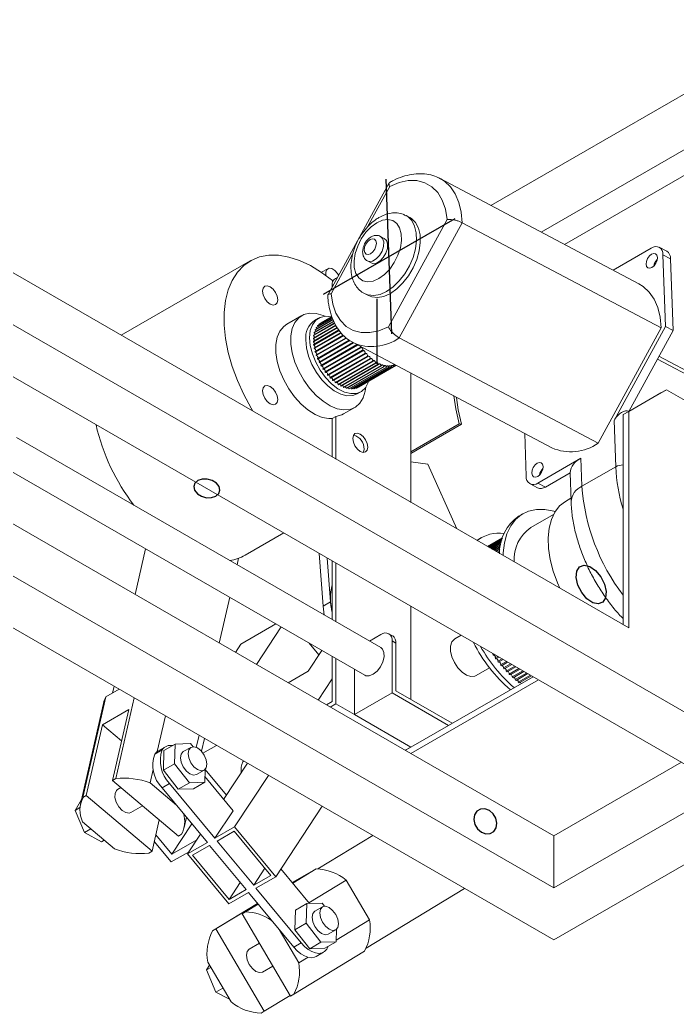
# Model space of a CAD drawing. Header units: millimetres. Extents: x 0 to 1189, y 0 to 841.
# Drawn here: x 292.12 to 316.87, y 121.8 to 159.24 of the extents above; entities that cross this region are included whole.
import ezdxf

# ---------------------------------------------------------------- set-up
doc = ezdxf.new("R2010")
doc.units = ezdxf.units.MM
doc.linetypes.add('CENTERX2', pattern=[20.32, 12.7, -2.54, 2.54, -2.54])

msp = doc.modelspace()

# ---------------------------------------------------------------- linework, layer by layer
at = {"color": 7, "linetype": 'Continuous', "lineweight": 15}
for p, q in [((321.981, 159.24), (309.861, 152.243)), ((276.045, 158.835), (315.051, 136.317)), ((274.348, 157.855), (322.122, 130.275)), ((272.651, 156.875), (318.728, 130.275)), ((321.469, 156.85), (311.754, 151.241)), ((321.214, 155.73), (312.632, 150.776)), ((267.843, 154.099), (306.848, 131.582)), ((315.432, 149.293), (307.943, 153.259)), ((307.943, 153.259), (307.97, 153.245)), ((266.145, 153.12), (312.222, 126.52)), ((306.028, 153.093), (303.72, 148.868)), ((305.998, 147.672), (308.207, 151.714)), ((306.802, 151.788), (306.661, 151.863)), ((265.863, 151.323), (312.222, 124.561)), ((308.78, 151.595), (306.407, 147.252)), ((308.78, 151.595), (316.269, 147.628)), ((305.844, 151.004), (305.703, 151.079)), ((314.459, 149.808), (315.898, 150.639)), ((316.479, 150.52), (316.196, 150.67)), ((300.793, 150.153), (295.938, 147.351)), ((305.212, 150.152), (305.353, 150.077)), ((316.339, 150.384), (316.434, 147.68)), ((316.622, 150.235), (316.339, 150.384)), ((316.622, 150.235), (316.717, 147.531)), ((303.716, 149.86), (303.48, 149.724)), ((304.088, 149.543), (304.003, 149.494)), ((303.878, 149.219), (303.878, 149.159)), ((305.101, 148.919), (305.243, 148.844)), ((302.737, 148.093), (302.171, 147.767)), ((303.361, 147.992), (303.22, 147.91)), ((303.234, 147.541), (303.912, 147.933)), ((303.907, 147.942), (303.24, 147.557)), ((303.275, 147.627), (303.892, 147.983)), ((303.889, 147.991), (303.283, 147.641)), ((303.326, 147.702), (303.88, 148.021)), ((303.878, 148.027), (303.336, 147.714)), ((303.386, 147.764), (303.872, 148.045)), ((303.871, 148.048), (303.398, 147.774)), ((303.455, 147.814), (303.869, 148.054)), ((303.172, 147.226), (304.023, 147.717)), ((304.063, 147.642), (303.172, 147.128)), ((304.015, 147.733), (303.173, 147.247)), ((303.173, 147.106), (304.074, 147.626)), ((303.182, 147.339), (303.981, 147.8)), ((304.132, 147.552), (303.182, 147.003)), ((303.973, 147.814), (303.185, 147.359)), ((303.185, 146.98), (304.145, 147.534)), ((303.203, 147.445), (303.943, 147.872)), ((303.937, 147.884), (303.207, 147.463)), ((303.395, 147.748), (303.386, 147.764)), ((303.458, 147.809), (303.455, 147.814)), ((313.896, 143.285), (316.269, 147.628)), ((316.434, 147.68), (314.498, 144.136)), ((316.717, 147.531), (315.052, 144.483)), ((316.717, 147.531), (316.434, 147.68)), ((304.208, 147.454), (303.203, 146.874)), ((303.207, 146.85), (304.223, 147.436)), ((304.294, 147.354), (303.234, 146.742)), ((303.24, 146.718), (304.314, 147.337)), ((304.404, 147.26), (303.275, 146.608)), ((303.283, 146.584), (304.425, 147.243)), ((304.519, 147.163), (303.326, 146.475)), ((303.336, 146.451), (304.545, 147.148)), ((306.407, 147.252), (313.896, 143.285)), ((304.659, 147.077), (303.386, 146.343)), ((303.398, 146.319), (304.687, 147.063)), ((304.812, 146.997), (303.455, 146.213)), ((303.468, 146.19), (304.839, 146.982)), ((304.945, 146.905), (303.531, 146.088)), ((303.546, 146.066), (304.96, 146.883)), ((305.028, 146.785), (303.614, 145.969)), ((304.667, 147.073), (304.64, 147.088)), ((304.667, 147.073), (312.156, 143.107)), ((303.63, 145.948), (305.044, 146.764)), ((305.118, 146.673), (303.703, 145.857)), ((303.72, 145.837), (305.134, 146.654)), ((305.212, 146.569), (303.798, 145.753)), ((303.815, 145.735), (305.229, 146.551)), ((305.31, 146.474), (303.896, 145.658)), ((303.914, 145.642), (305.328, 146.458)), ((318.812, 145.17), (316.187, 146.561)), ((305.411, 146.39), (303.997, 145.573)), ((304.016, 145.559), (305.43, 146.376)), ((305.514, 146.317), (304.1, 145.5)), ((304.119, 145.488), (305.533, 146.305)), ((305.618, 146.256), (304.204, 145.439)), ((304.222, 145.43), (305.637, 146.246)), ((305.721, 146.208), (304.307, 145.391)), ((304.325, 145.384), (305.74, 146.2)), ((305.823, 146.173), (304.408, 145.356)), ((304.427, 145.351), (305.841, 146.168)), ((305.921, 146.152), (304.507, 145.335)), ((304.525, 145.333), (305.939, 146.149)), ((306.016, 146.144), (304.602, 145.328)), ((304.619, 145.328), (306.033, 146.145)), ((306.107, 146.151), (304.692, 145.335)), ((304.708, 145.337), (306.122, 146.154)), ((306.191, 146.172), (304.777, 145.355)), ((304.791, 145.361), (306.206, 146.177)), ((306.269, 146.206), (304.855, 145.39)), ((304.868, 145.397), (306.282, 146.214)), ((306.279, 146.22), (306.282, 146.214)), ((306.279, 146.219), (306.279, 146.219)), ((306.848, 141.052), (306.848, 145.918)), ((304.777, 145.355), (304.767, 145.371)), ((304.855, 145.39), (304.851, 145.395)), ((316.465, 145.299), (315.051, 144.483)), ((316.253, 145.177), (316.465, 145.299)), ((316.465, 145.299), (318.565, 144.087)), ((304.82, 145.139), (304.961, 145.22)), ((315.052, 144.483), (316.253, 145.177)), ((304.313, 144.384), (304.737, 144.629)), ((304.02, 144.294), (303.878, 144.212)), ((303.878, 144.212), (303.878, 142.767)), ((304.02, 142.685), (304.02, 144.294)), ((315.051, 144.483), (314.839, 144.36)), ((314.839, 144.36), (315.051, 144.483)), ((314.839, 136.44), (314.839, 144.36)), ((315.051, 136.317), (315.051, 144.483)), ((306.848, 142.963), (308.661, 144.009)), ((306.848, 142.895), (308.754, 143.995)), ((308.754, 143.995), (308.661, 144.009)), ((314.559, 142.394), (314.498, 144.136)), ((305.713, 135.575), (291.995, 143.494)), ((311.188, 142.035), (311.131, 143.649)), ((313.249, 142.715), (311.629, 141.78)), ((313.249, 142.715), (313.286, 141.659)), ((291.395, 142.455), (305.113, 134.536)), ((306.848, 142.585), (307.477, 142.488)), ((307.477, 142.488), (308.57, 140.058)), ((314.559, 142.394), (313.286, 141.659)), ((312.839, 142.165), (311.912, 141.631)), ((312.838, 142.165), (312.876, 141.086)), ((311.331, 141.75), (311.614, 141.6)), ((311.912, 141.631), (311.629, 141.78)), ((312.872, 141.205), (312.673, 141.09)), ((311.059, 140.62), (310.917, 140.538)), ((312.216, 140.595), (311.359, 140.1)), ((300.599, 139.058), (302.057, 139.899)), ((309.503, 139.722), (309.362, 139.64)), ((310.293, 139.715), (309.728, 139.39)), ((309.729, 139.389), (310.292, 139.714)), ((310.291, 139.712), (309.731, 139.388)), ((309.738, 139.384), (310.288, 139.702)), ((310.286, 139.696), (309.742, 139.382)), ((309.755, 139.374), (310.28, 139.677)), ((310.278, 139.668), (309.762, 139.37)), ((296.85, 139.306), (296.458, 137.58)), ((309.329, 139.62), (309.362, 139.64)), ((309.782, 139.359), (310.269, 139.641)), ((310.266, 139.628), (309.791, 139.354)), ((309.816, 139.339), (310.256, 139.593)), ((310.252, 139.577), (309.828, 139.332)), ((309.86, 139.314), (310.242, 139.534)), ((310.237, 139.516), (309.874, 139.306)), ((309.911, 139.284), (310.227, 139.466)), ((310.222, 139.445), (309.928, 139.275)), ((309.971, 139.249), (310.212, 139.388)), ((310.208, 139.365), (309.99, 139.239)), ((310.04, 139.21), (310.199, 139.302)), ((300.301, 138.699), (300.357, 138.944)), ((303.537, 137.135), (303.389, 139.13)), ((303.82, 137.299), (303.698, 138.952)), ((310.195, 139.276), (310.06, 139.198)), ((310.116, 139.166), (310.187, 139.208)), ((310.185, 139.18), (310.139, 139.153)), ((303.878, 138.848), (303.878, 136.634)), ((304.02, 136.552), (304.02, 138.766)), ((299.63, 135.749), (300.023, 137.474)), ((303.537, 137.135), (303.82, 137.299)), ((303.584, 136.804), (303.537, 137.135)), ((306.848, 133.623), (306.848, 137.133)), ((301.765, 136.469), (300.44, 135.704)), ((301.964, 136.354), (301.033, 134.939)), ((314.838, 136.44), (314.839, 136.44)), ((305.717, 136.073), (305.284, 135.823)), ((306.158, 136.021), (306.017, 136.102)), ((308.734, 136.045), (308.499, 135.909)), ((300.44, 135.704), (300.238, 135.398)), ((303.378, 135.305), (303.012, 135.748)), ((306.141, 135.828), (306.141, 133.868)), ((306.283, 135.746), (306.141, 135.828)), ((306.283, 133.95), (306.283, 135.746)), ((303.489, 135.473), (302.972, 134.688)), ((303.878, 135.248), (303.878, 133.543)), ((304.02, 133.46), (304.02, 135.167)), ((309.925, 135.327), (309.951, 135.342)), ((309.998, 135.315), (309.952, 135.288)), ((310.021, 135.191), (310.116, 135.247)), ((310.163, 135.22), (310.049, 135.154)), ((309.299, 134.523), (309.806, 134.816)), ((310.12, 135.06), (310.28, 135.152)), ((310.326, 135.125), (310.149, 135.023)), ((310.223, 134.932), (310.442, 135.059)), ((310.488, 135.032), (310.252, 134.896)), ((310.328, 134.809), (310.601, 134.967)), ((310.646, 134.941), (310.359, 134.775)), ((310.436, 134.691), (310.758, 134.876)), ((310.802, 134.851), (310.467, 134.658)), ((302.22, 134.254), (302.972, 134.688)), ((304.727, 134.759), (304.727, 133.052)), ((308.262, 132.643), (311.444, 134.48)), ((310.547, 134.578), (310.911, 134.788)), ((310.954, 134.763), (310.579, 134.547)), ((310.66, 134.47), (311.06, 134.702)), ((311.102, 134.678), (310.692, 134.441)), ((310.774, 134.369), (311.205, 134.618)), ((311.246, 134.595), (310.807, 134.341)), ((310.89, 134.273), (311.346, 134.537)), ((311.385, 134.514), (310.923, 134.248)), ((295.669, 134.116), (295.613, 133.869)), ((303.878, 134.4), (303.352, 133.6)), ((306.848, 131.582), (311.656, 134.358)), ((295.361, 133.724), (294.497, 129.927)), ((295.361, 133.724), (295.855, 134.009)), ((296.422, 133.682), (295.73, 130.639)), ((306.141, 133.868), (304.727, 133.052)), ((306.141, 133.868), (308.262, 132.643)), ((308.404, 132.725), (306.283, 133.95)), ((295.267, 133.475), (294.403, 129.679)), ((303.878, 133.543), (303.663, 133.421)), ((303.806, 133.338), (304.02, 133.46)), ((304.02, 133.46), (304.727, 133.052)), ((296.217, 133.24), (295.227, 132.669)), ((295.609, 130.569), (296.217, 133.24)), ((297.6, 133.002), (297.296, 131.665)), ((304.727, 133.052), (306.848, 131.827)), ((295.227, 132.669), (294.619, 129.997)), ((295.227, 132.669), (295.948, 132.059)), ((306.848, 131.827), (308.262, 132.643)), ((298.866, 132.271), (298.762, 131.816)), ((297.601, 131.843), (297.318, 131.679)), ((297.547, 131.696), (297.971, 131.941)), ((297.971, 131.941), (297.949, 131.2)), ((298.548, 131.962), (297.971, 131.941)), ((298.558, 131.818), (298.275, 131.655)), ((298.641, 131.841), (298.548, 131.962)), ((298.958, 131.668), (299.069, 132.154)), ((299.013, 131.599), (299.521, 131.893)), ((306.634, 131.706), (306.848, 131.827)), ((306.636, 131.705), (306.848, 131.827)), ((297.199, 131.565), (297.482, 131.728)), ((297.547, 131.696), (297.525, 130.955)), ((306.848, 131.582), (312.222, 128.48)), ((297.525, 130.955), (297.949, 131.2)), ((297.949, 131.2), (298.503, 130.481)), ((300.688, 131.219), (299.792, 129.857)), ((300.519, 131.266), (300.546, 131.301)), ((312.222, 128.48), (317.03, 131.255)), ((297.139, 130.977), (297.026, 130.477)), ((297.525, 130.955), (298.079, 130.236)), ((298.775, 130.788), (299.058, 130.952)), ((299.079, 130.502), (299.094, 130.979)), ((300.146, 129.428), (299.086, 130.714)), ((299.895, 130.013), (299.096, 130.982)), ((301.483, 130.76), (300.206, 128.82)), ((295.609, 130.569), (295.73, 130.639)), ((295.609, 130.569), (298.088, 128.472)), ((295.928, 130.299), (295.801, 130.226)), ((297.026, 130.477), (298.019, 129.638)), ((297.76, 130.458), (297.477, 130.295)), ((299.463, 128.392), (297.76, 130.458)), ((298.079, 130.236), (298.503, 130.481)), ((298.503, 130.481), (299.079, 130.502)), ((298.655, 130.257), (299.079, 130.502)), ((294.497, 129.927), (294.619, 129.997)), ((294.619, 129.997), (297.098, 127.901)), ((299.18, 128.228), (297.477, 130.295)), ((298.079, 130.236), (298.655, 130.257)), ((318.728, 130.275), (312.222, 126.52)), ((322.122, 130.275), (312.222, 124.561)), ((294.196, 129.441), (294.442, 129.847)), ((294.196, 129.441), (294.383, 129.549)), ((296.3, 129.36), (296.739, 129.613)), ((303.501, 129.595), (301.754, 126.942)), ((294.548, 128.603), (294.196, 129.441)), ((298.304, 128.791), (298.393, 129.184)), ((299.463, 128.392), (300.146, 129.428)), ((294.48, 129.008), (295.681, 127.992)), ((297.098, 127.901), (297.367, 129.082)), ((298.6, 128.933), (297.845, 127.787)), ((299.463, 128.392), (300.206, 128.82)), ((300.206, 128.82), (301.754, 126.942)), ((294.548, 128.603), (294.793, 128.744)), ((295.2, 128.26), (294.548, 128.603)), ((297.24, 128.522), (297.845, 127.787)), ((298.088, 128.472), (298.21, 128.543)), ((298.924, 128.539), (298.438, 127.8)), ((299.55, 128.286), (300.193, 128.658)), ((300.193, 128.658), (301.568, 126.99)), ((305.408, 128.494), (303.338, 127.234)), ((312.222, 126.52), (312.222, 128.48)), ((295.2, 128.26), (295.298, 128.316)), ((297.183, 128.274), (297.823, 127.497)), ((297.845, 127.787), (298.788, 128.331)), ((298.438, 127.8), (299.18, 128.228)), ((298.624, 127.752), (299.267, 128.123)), ((300.642, 126.455), (299.267, 128.123)), ((300.925, 126.618), (299.55, 128.286)), ((296.977, 127.831), (297.098, 127.901)), ((297.823, 127.497), (298.493, 127.884)), ((299.986, 125.921), (298.438, 127.8)), ((299.999, 126.083), (298.624, 127.752)), ((301.347, 127.259), (300.925, 126.618)), ((301.568, 126.99), (300.925, 126.618)), ((301.754, 126.942), (301.012, 126.513)), ((303.027, 125.933), (301.95, 127.239)), ((302.38, 126.717), (303.277, 127.235)), ((303.277, 127.235), (302.395, 126.699)), ((300.42, 126.724), (299.999, 126.083)), ((304.403, 126.814), (303.003, 125.961)), ((304.403, 126.814), (305.287, 125.311)), ((300.729, 126.35), (299.986, 125.921)), ((300.642, 126.455), (299.999, 126.083)), ((302.432, 124.283), (300.729, 126.35)), ((302.715, 124.446), (301.012, 126.513)), ((305.157, 124.244), (308.863, 126.5)), ((301.073, 125.932), (299.38, 124.902)), ((301.075, 125.93), (299.502, 124.972)), ((300.492, 125.544), (301.092, 125.909)), ((301.094, 125.907), (300.613, 125.614)), ((302.502, 125.684), (302.926, 125.929)), ((302.926, 125.929), (302.904, 125.188)), ((303.503, 125.95), (302.926, 125.929)), ((303.513, 125.806), (303.23, 125.643)), ((303.596, 125.829), (303.503, 125.95)), ((300.492, 125.544), (300.613, 125.614)), ((300.492, 125.544), (302.315, 122.44)), ((302.502, 125.684), (302.48, 124.943)), ((302.48, 124.943), (302.904, 125.188)), ((302.904, 125.188), (303.458, 124.469)), ((305.287, 125.311), (304.036, 124.55)), ((299.38, 124.902), (299.502, 124.972)), ((299.502, 124.972), (301.325, 121.869)), ((301.882, 124.951), (302.623, 123.689)), ((302.48, 124.943), (303.034, 124.224)), ((303.73, 124.777), (304.013, 124.94)), ((304.034, 124.49), (304.049, 124.967)), ((301.142, 124.437), (300.756, 124.214)), ((302.432, 124.283), (302.715, 124.446)), ((303.034, 124.224), (303.458, 124.469)), ((303.458, 124.469), (304.034, 124.49)), ((303.61, 124.245), (304.034, 124.49)), ((303.675, 124.213), (303.724, 124.311)), ((305.101, 124.132), (302.437, 122.51)), ((303.034, 124.224), (303.61, 124.245)), ((303.273, 123.935), (303.556, 124.099)), ((299.151, 123.429), (299.26, 123.61)), ((299.194, 123.723), (300.077, 122.22)), ((301.255, 123.348), (301.649, 123.575)), ((302.973, 123.903), (302.623, 123.689)), ((299.151, 123.429), (299.312, 123.522)), ((299.503, 122.591), (299.151, 123.429)), ((299.503, 122.591), (299.769, 122.744)), ((300.019, 122.32), (299.503, 122.591)), ((301.325, 121.869), (302.302, 122.463)), ((302.315, 122.44), (302.437, 122.51)), ((301.204, 121.799), (301.325, 121.869))]:
    msp.add_line(p, q, dxfattribs=at)
at = {"color": 7, "linetype": 'CENTERX2'}
for p, q in [((306.124, 147.402), (305.92, 153.23)), ((308.497, 151.745), (303.547, 148.887)), ((305.575, 146.279), (305.575, 148.729))]:
    msp.add_line(p, q, dxfattribs=at)
at = {"color": 8, "linetype": 'Continuous', "lineweight": 15}
for p, q in [((306.046, 152.96), (305.212, 151.433)), ((304.649, 150.403), (303.838, 148.918)), ((303.926, 149.247), (303.878, 149.219)), ((318.784, 145.046), (316.128, 146.452))]:
    msp.add_line(p, q, dxfattribs=at)
at = {"color": 7, "linetype": 'Continuous', "lineweight": 15, "flags": 128}
for points in [[(308.207, 151.714), (308.145, 152.103), (308.026, 152.445), (307.855, 152.73), (307.635, 152.951), (307.372, 153.103), (307.074, 153.18), (306.747, 153.182), (306.402, 153.108), (306.046, 152.96)], [(305.562, 151.594), (305.348, 151.44), (305.15, 151.234), (304.977, 150.987), (304.841, 150.714), (304.749, 150.431), (304.706, 150.155), (304.714, 149.901), (304.775, 149.684), (304.883, 149.517), (305.033, 149.409), (305.215, 149.367), (305.42, 149.394), (305.635, 149.487), (305.848, 149.641), (306.047, 149.848), (306.219, 150.094), (306.356, 150.367), (306.448, 150.65), (306.491, 150.926), (306.482, 151.18), (306.422, 151.397), (306.314, 151.564), (306.164, 151.672), (305.982, 151.714), (305.777, 151.687), (305.562, 151.594)], [(305.243, 148.844), (305.369, 148.794), (305.588, 148.772), (305.825, 148.818), (306.071, 148.929), (306.315, 149.101), (306.546, 149.326), (306.754, 149.594), (306.93, 149.893), (307.067, 150.211), (307.157, 150.534), (307.199, 150.847), (307.189, 151.137), (307.127, 151.391), (307.018, 151.598), (306.865, 151.749), (306.802, 151.788)], [(305.306, 150.96), (305.219, 150.889), (305.147, 150.788), (305.1, 150.671), (305.086, 150.558), (305.107, 150.465), (305.16, 150.406), (305.237, 150.39), (305.325, 150.42), (305.412, 150.491), (305.485, 150.593), (305.531, 150.709), (305.545, 150.823), (305.524, 150.916), (305.471, 150.975), (305.395, 150.99), (305.306, 150.96)], [(305.353, 150.077), (305.416, 150.057), (305.545, 150.072), (305.682, 150.151), (305.807, 150.282), (305.904, 150.448), (305.959, 150.627), (305.966, 150.794), (305.924, 150.927), (305.844, 151.004)], [(303.913, 149.394), (303.891, 149.413), (303.482, 149.722), (303.068, 149.976), (302.655, 150.17), (302.251, 150.301), (301.86, 150.368), (301.49, 150.368), (301.145, 150.304), (300.83, 150.174), (300.551, 149.982), (300.312, 149.729), (300.116, 149.421), (299.967, 149.062), (299.866, 148.656), (299.815, 148.211), (299.815, 147.733), (299.866, 147.229), (299.967, 146.707), (300.116, 146.175), (300.312, 145.641), (300.551, 145.112), (300.83, 144.598), (300.896, 144.489)], [(315.923, 149.905), (316.004, 149.971), (316.071, 150.065), (316.114, 150.172), (316.127, 150.277), (316.107, 150.364), (316.058, 150.418), (315.988, 150.433), (315.906, 150.405), (315.825, 150.339), (315.758, 150.245), (315.715, 150.137), (315.703, 150.032), (315.722, 149.946), (315.771, 149.892), (315.842, 149.877), (315.923, 149.905)], [(304.125, 149.611), (304.08, 149.684), (303.98, 149.795), (303.869, 149.862), (303.766, 149.877), (303.686, 149.836), (303.64, 149.746), (303.637, 149.621), (303.638, 149.611)], [(301.828, 148.688), (301.806, 148.826), (301.745, 148.967), (301.653, 149.091), (301.545, 149.178), (301.437, 149.216), (301.345, 149.198), (301.284, 149.127), (301.262, 149.015), (301.284, 148.877), (301.345, 148.736), (301.437, 148.612), (301.545, 148.525), (301.653, 148.487), (301.745, 148.505), (301.806, 148.576), (301.828, 148.688)], [(316.269, 147.628), (316.229, 148.029), (316.14, 148.392), (316.003, 148.71), (315.821, 148.977), (315.597, 149.188), (315.432, 149.293)], [(303.838, 148.918), (303.9, 148.529), (304.018, 148.187), (304.19, 147.902), (304.41, 147.681), (304.672, 147.529), (304.971, 147.452), (305.297, 147.45), (305.643, 147.524), (305.998, 147.672)], [(303.602, 148.065), (303.536, 148.094), (303.274, 148.171), (303.03, 148.184), (302.811, 148.13), (302.625, 148.012), (302.48, 147.835), (302.38, 147.604), (302.329, 147.329), (302.329, 147.019), (302.38, 146.684), (302.48, 146.338), (302.625, 145.993), (302.811, 145.661), (303.03, 145.355), (303.274, 145.085), (303.536, 144.861), (303.804, 144.691), (304.07, 144.582), (304.324, 144.536), (304.557, 144.557), (304.76, 144.643), (304.927, 144.791), (305.05, 144.996), (305.126, 145.25), (305.145, 145.392)], [(303.03, 147.259), (303.056, 147.525), (303.134, 147.747), (303.261, 147.917), (303.429, 148.025), (303.631, 148.066), (303.857, 148.04)], [(302.171, 147.767), (302.06, 147.686), (301.914, 147.508), (301.814, 147.278), (301.763, 147.002), (301.763, 146.692), (301.814, 146.358), (301.914, 146.012), (302.06, 145.667), (302.245, 145.335), (302.464, 145.028), (302.709, 144.758), (302.97, 144.534), (303.239, 144.364), (303.505, 144.255), (303.759, 144.21), (303.878, 144.212)], [(303.296, 147.589), (303.288, 147.608), (303.275, 147.627)], [(303.341, 147.675), (303.338, 147.682), (303.326, 147.702)], [(304.82, 145.139), (304.655, 145.076), (304.439, 145.069), (304.203, 145.129), (303.959, 145.255), (303.717, 145.44), (303.49, 145.676), (303.287, 145.951), (303.119, 146.254), (302.993, 146.569), (302.915, 146.881), (302.888, 147.177)], [(305.251, 145.626), (305.233, 145.57), (305.131, 145.373), (304.983, 145.233), (304.796, 145.158), (304.58, 145.151), (304.344, 145.211), (304.1, 145.337), (303.859, 145.522), (303.631, 145.758), (303.429, 146.033), (303.261, 146.335), (303.134, 146.65), (303.056, 146.963), (303.03, 147.259)], [(304.945, 146.905), (304.953, 146.916), (304.955, 146.921)], [(305.028, 146.785), (305.035, 146.799), (305.035, 146.817), (305.03, 146.838), (305.018, 146.859), (305.004, 146.875), (304.987, 146.885), (304.972, 146.888), (304.96, 146.883)], [(305.118, 146.673), (305.123, 146.688), (305.121, 146.708), (305.114, 146.729), (305.102, 146.748), (305.086, 146.763), (305.07, 146.772), (305.055, 146.772), (305.044, 146.764)], [(303.34, 146.483), (303.345, 146.493), (303.346, 146.512), (303.341, 146.533), (303.33, 146.553), (303.315, 146.57), (303.299, 146.581), (303.283, 146.584)], [(303.394, 146.347), (303.397, 146.35), (303.402, 146.365), (303.402, 146.384), (303.395, 146.405), (303.383, 146.425), (303.367, 146.441), (303.351, 146.45), (303.336, 146.451)], [(305.212, 146.569), (305.215, 146.585), (305.212, 146.606), (305.203, 146.627), (305.19, 146.645), (305.174, 146.659), (305.158, 146.665), (305.144, 146.663), (305.134, 146.654)], [(305.31, 146.474), (305.312, 146.492), (305.307, 146.513), (305.297, 146.533), (305.283, 146.551), (305.266, 146.562), (305.251, 146.567), (305.238, 146.563), (305.229, 146.551)], [(305.411, 146.39), (305.411, 146.409), (305.405, 146.43), (305.393, 146.45), (305.378, 146.466), (305.362, 146.476), (305.347, 146.477), (305.335, 146.471), (305.328, 146.458)], [(305.514, 146.317), (305.512, 146.337), (305.505, 146.358), (305.492, 146.377), (305.476, 146.391), (305.46, 146.399), (305.446, 146.399), (305.435, 146.391), (305.43, 146.376)], [(303.456, 146.214), (303.464, 146.223), (303.468, 146.239), (303.465, 146.259), (303.457, 146.28), (303.444, 146.299), (303.428, 146.313), (303.412, 146.32), (303.398, 146.319)], [(303.531, 146.088), (303.539, 146.1), (303.541, 146.117), (303.537, 146.138), (303.527, 146.159), (303.513, 146.177), (303.497, 146.189), (303.481, 146.194), (303.47, 146.191)], [(303.614, 145.969), (303.621, 145.982), (303.621, 146.001), (303.615, 146.022), (303.604, 146.042), (303.589, 146.059), (303.573, 146.069), (303.558, 146.072), (303.554, 146.071)], [(305.618, 146.256), (305.614, 146.276), (305.605, 146.297), (305.591, 146.315), (305.575, 146.328), (305.559, 146.334), (305.546, 146.331), (305.537, 146.321), (305.533, 146.305)], [(305.721, 146.208), (305.716, 146.228), (305.705, 146.249), (305.691, 146.266), (305.674, 146.277), (305.659, 146.28), (305.646, 146.276), (305.638, 146.264), (305.637, 146.246)], [(305.823, 146.173), (305.816, 146.194), (305.804, 146.214), (305.789, 146.229), (305.772, 146.238), (305.757, 146.24), (305.746, 146.233), (305.74, 146.219), (305.74, 146.2)], [(305.921, 146.152), (305.913, 146.173), (305.9, 146.192), (305.884, 146.206), (305.868, 146.213), (305.854, 146.212), (305.844, 146.203), (305.839, 146.188), (305.841, 146.168)], [(306.016, 146.144), (306.007, 146.165), (305.993, 146.183), (305.977, 146.195), (305.961, 146.2), (305.947, 146.197), (305.939, 146.186), (305.936, 146.17), (305.939, 146.149)], [(306.107, 146.151), (306.096, 146.171), (306.081, 146.188), (306.065, 146.198), (306.049, 146.201), (306.037, 146.196), (306.03, 146.183), (306.028, 146.165), (306.033, 146.145)], [(306.191, 146.172), (306.179, 146.191), (306.163, 146.207), (306.147, 146.215), (306.132, 146.216), (306.121, 146.208), (306.115, 146.194), (306.116, 146.175), (306.122, 146.154)], [(306.269, 146.206), (306.255, 146.225), (306.24, 146.238), (306.223, 146.245), (306.209, 146.243), (306.2, 146.234), (306.195, 146.218), (306.198, 146.198), (306.206, 146.177)], [(303.703, 145.857), (303.708, 145.872), (303.707, 145.891), (303.7, 145.912), (303.687, 145.932), (303.672, 145.947), (303.656, 145.955), (303.644, 145.956)], [(303.798, 145.753), (303.801, 145.769), (303.798, 145.789), (303.789, 145.81), (303.776, 145.829), (303.76, 145.842), (303.744, 145.849), (303.74, 145.849)], [(301.828, 144.932), (301.806, 145.069), (301.745, 145.211), (301.653, 145.335), (301.545, 145.422), (301.437, 145.46), (301.345, 145.442), (301.284, 145.371), (301.262, 145.259), (301.284, 145.121), (301.345, 144.98), (301.437, 144.856), (301.545, 144.769), (301.653, 144.731), (301.745, 144.749), (301.806, 144.819), (301.828, 144.932)], [(304.602, 145.328), (304.593, 145.349), (304.58, 145.365)], [(304.692, 145.335), (304.681, 145.355), (304.677, 145.361)], [(308.661, 144.009), (308.534, 144.574), (308.465, 145.062)], [(308.754, 143.995), (308.63, 144.544), (308.564, 145.009)], [(304.02, 144.294), (304.239, 144.347), (304.313, 144.384)], [(305.222, 143.136), (305.2, 143.273), (305.139, 143.415), (305.047, 143.538), (304.939, 143.626), (304.831, 143.663), (304.739, 143.646), (304.678, 143.575), (304.656, 143.462), (304.678, 143.325), (304.739, 143.184), (304.831, 143.06), (304.939, 142.973), (305.047, 142.935), (305.139, 142.953), (305.2, 143.023), (305.222, 143.136)], [(305.055, 142.934), (305.059, 142.942), (305.08, 143.054)], [(305.055, 142.934), (305.059, 142.942), (305.08, 143.054)], [(311.603, 142.53), (311.523, 142.464), (311.456, 142.37), (311.413, 142.262), (311.4, 142.157), (311.419, 142.071), (311.468, 142.017), (311.539, 142.002), (311.621, 142.03), (311.701, 142.096), (311.768, 142.19), (311.811, 142.297), (311.824, 142.402), (311.805, 142.489), (311.756, 142.543), (311.685, 142.557), (311.603, 142.53)], [(310.314, 139.052), (310.318, 139.153), (310.365, 139.532), (310.46, 139.872), (310.603, 140.166), (310.789, 140.408), (311.015, 140.593), (311.277, 140.718), (311.57, 140.781), (311.888, 140.78), (312.225, 140.715), (312.276, 140.7)], [(312.453, 137.817), (312.362, 138.023), (312.202, 138.46), (312.089, 138.893), (312.025, 139.313), (312.011, 139.712), (312.048, 140.079), (312.134, 140.407), (312.268, 140.688), (312.447, 140.916), (312.667, 141.086), (312.673, 141.09)], [(303.878, 136.911), (303.873, 136.936), (303.82, 137.299)], [(305.113, 134.536), (305.15, 134.519), (305.28, 134.513), (305.426, 134.573), (305.57, 134.691), (305.695, 134.853), (305.787, 135.039), (305.833, 135.227), (305.829, 135.395), (305.774, 135.521), (305.713, 135.575)], [(308.499, 135.909), (308.484, 135.9), (308.389, 135.794), (308.339, 135.636), (308.339, 135.442), (308.389, 135.227), (308.484, 135.011), (308.616, 134.814), (308.773, 134.652), (308.941, 134.54), (309.105, 134.489), (309.252, 134.502), (309.299, 134.523)], [(309.934, 135.352), (309.932, 135.34), (309.925, 135.327)], [(309.961, 135.294), (309.964, 135.294), (309.979, 135.292), (309.996, 135.282), (310.011, 135.265), (310.022, 135.245), (310.028, 135.224), (310.027, 135.205), (310.021, 135.191)], [(310.061, 135.161), (310.075, 135.159), (310.092, 135.15), (310.107, 135.134), (310.119, 135.114), (310.125, 135.093), (310.126, 135.074), (310.12, 135.06)], [(310.164, 135.032), (310.174, 135.031), (310.191, 135.023), (310.206, 135.008), (310.219, 134.988), (310.226, 134.967), (310.228, 134.947), (310.223, 134.932)], [(299.162, 131.181), (299.135, 131.352), (299.058, 131.529), (298.944, 131.684), (298.808, 131.793), (298.673, 131.84), (298.558, 131.818), (298.482, 131.73), (298.455, 131.589), (298.482, 131.417), (298.558, 131.24), (298.673, 131.086), (298.808, 130.977), (298.944, 130.929), (299.058, 130.952), (299.135, 131.04), (299.162, 131.181)], [(297.199, 131.565), (297.277, 131.651), (297.318, 131.679)], [(298.275, 131.655), (298.275, 131.655), (298.199, 131.566), (298.172, 131.426)], [(298.172, 131.426), (298.199, 131.254), (298.275, 131.077), (298.39, 130.922), (298.525, 130.813), (298.661, 130.766), (298.775, 130.788)], [(296.3, 129.36), (296.237, 129.338), (296.108, 129.357), (295.971, 129.441), (295.845, 129.579), (295.75, 129.75), (295.702, 129.927), (295.706, 130.084), (295.763, 130.196), (295.801, 130.226)], [(304.117, 125.169), (304.09, 125.341), (304.013, 125.517), (303.899, 125.672), (303.763, 125.781), (303.628, 125.828), (303.513, 125.806), (303.437, 125.718), (303.41, 125.577), (303.437, 125.405), (303.513, 125.228), (303.628, 125.074), (303.763, 124.965), (303.899, 124.918), (304.013, 124.94), (304.09, 125.028), (304.117, 125.169)], [(303.23, 125.643), (303.23, 125.643), (303.154, 125.554), (303.127, 125.414)], [(303.127, 125.414), (303.154, 125.242), (303.23, 125.065), (303.345, 124.91), (303.48, 124.801), (303.616, 124.754), (303.73, 124.777)], [(302.715, 124.446), (302.842, 124.31), (302.978, 124.198), (303.117, 124.116), (303.253, 124.067), (303.382, 124.052), (303.498, 124.072), (303.597, 124.126), (303.675, 124.213)], [(301.255, 123.348), (301.145, 123.325), (301.01, 123.37), (300.875, 123.477), (300.759, 123.631), (300.681, 123.807), (300.652, 123.979), (300.677, 124.122), (300.752, 124.212), (300.756, 124.214)], [(303.273, 123.935), (303.215, 123.909), (303.099, 123.889), (302.97, 123.903), (302.834, 123.953), (302.695, 124.035), (302.56, 124.146), (302.432, 124.283)]]:
    msp.add_lwpolyline(points, dxfattribs=at)
at = {"color": 8, "linetype": 'Continuous', "lineweight": 15, "flags": 128}
for points in [[(307.97, 153.245), (308.109, 153.155), (308.332, 152.944), (308.514, 152.677), (308.651, 152.358), (308.74, 151.995), (308.78, 151.595)], [(306.662, 151.862), (306.724, 151.824), (306.877, 151.673), (306.986, 151.466), (307.047, 151.212), (307.057, 150.922), (307.016, 150.609), (306.925, 150.286), (306.789, 149.968), (306.613, 149.669), (306.404, 149.4), (306.173, 149.176), (305.93, 149.004), (305.684, 148.893), (305.446, 148.847), (305.228, 148.869), (305.097, 148.921)], [(305.701, 151.079), (305.782, 151.002), (305.825, 150.869), (305.818, 150.702), (305.762, 150.523), (305.665, 150.357), (305.54, 150.226), (305.404, 150.147), (305.275, 150.131), (305.213, 150.152)]]:
    msp.add_lwpolyline(points, dxfattribs=at)
at = {"color": 7, "linetype": 'Continuous', "flags": 128}
for points in [[(299.501, 141.284), (299.612, 141.383), (299.655, 141.511), (299.623, 141.65), (299.521, 141.778), (299.364, 141.875), (299.176, 141.928), (298.986, 141.927), (298.823, 141.873), (298.711, 141.774), (298.669, 141.645), (298.701, 141.507), (298.803, 141.379), (298.96, 141.281), (299.148, 141.229), (299.338, 141.23), (299.501, 141.284)], [(313.095, 138.454), (313.2, 138.619), (313.371, 138.681), (313.582, 138.633), (313.802, 138.48), (313.996, 138.247), (314.136, 137.969), (314.2, 137.689), (314.177, 137.448), (314.073, 137.284), (313.902, 137.221), (313.691, 137.27), (313.471, 137.422), (313.277, 137.655), (313.137, 137.933), (313.073, 138.214), (313.095, 138.454)], [(309.633, 129.5), (309.468, 129.489), (309.331, 129.408), (309.243, 129.269), (309.217, 129.093), (309.257, 128.907), (309.357, 128.74), (309.502, 128.616), (309.67, 128.555), (309.834, 128.566), (309.971, 128.648), (310.06, 128.787), (310.086, 128.963), (310.046, 129.148), (309.945, 129.316), (309.8, 129.439), (309.633, 129.5)]]:
    msp.add_lwpolyline(points, dxfattribs=at)
at = {"color": 7, "linetype": 'Continuous', "lineweight": 15}
for centre, radius, start, end in [((316.065, 150.419), 0.276, 352.7733, 127.2971), ((316.309, 150.256), 0.314, 356.1309, 57.2466), ((316.456, 149.868), 0.474, 135.1143, 169.0688), ((304.146, 149.263), 0.272, 121.9451, 189.3656), ((303.675, 147.263), 0.791, 125.1241, 186.1869), ((303.882, 147.284), 0.697, 156.8988, 158.3551), ((303.164, 147.47), 0.0993, 13.3596, 45.2175), ((303.803, 147.324), 0.609, 148.5817, 150.1592), ((303.723, 147.382), 0.51, 139.3175, 141.1161), ((303.707, 147.398), 0.487, 129.4154, 131.2401), ((303.692, 147.42), 0.461, 119.0498, 120.9609), ((304.49, 147.175), 1.319, 176.8671, 177.7852), ((303.124, 147.15), 0.0901, 1.1826, 57.3978), ((304.177, 147.201), 1.004, 170.9584, 172.0976), ((303.125, 147.264), 0.0944, 5.7112, 52.8671), ((304, 147.241), 0.823, 164.3622, 165.6724), ((303.138, 147.371), 0.0977, 9.7526, 48.8265), ((304.715, 147.185), 1.544, 182.1238, 182.9506), ((303.131, 147.029), 0.0877, 357.1754, 61.4041), ((304.773, 147.194), 1.602, 186.826, 187.6603), ((303.153, 146.904), 0.0822, 351.5636, 67.012), ((304.938, 147.216), 1.769, 191.1617, 191.9482), ((303.182, 146.775), 0.0799, 347.278, 71.303), ((306.938, 148.206), 2.38, 213.1557, 213.7937), ((306.836, 148.131), 2.253, 216.6576, 217.3242), ((305.144, 147.262), 1.98, 195.227, 195.9531), ((303.222, 146.643), 0.077, 342.6384, 75.9401), ((305.359, 147.328), 2.205, 199.0413, 199.7102), ((305.392, 147.337), 2.239, 202.6674, 203.3382), ((306.836, 148.13), 2.253, 220.2973, 220.952), ((306.597, 147.908), 1.927, 224.0375, 224.7837), ((306.502, 147.8), 1.782, 228.045, 228.8254), ((305.561, 147.414), 2.425, 206.2122, 206.8385), ((305.533, 147.398), 2.392, 209.6814, 210.3186), ((305.523, 147.39), 2.38, 213.1557, 213.7937), ((306.348, 147.603), 1.533, 232.3239, 233.1961), ((306.28, 147.497), 1.407, 237.0114, 237.9187), ((306.179, 147.319), 1.202, 242.1732, 243.1808), ((306.078, 147.087), 0.949, 247.8711, 249.0771), ((306.046, 146.97), 0.828, 254.3559, 255.6566), ((306.028, 146.88), 0.736, 261.6899, 263.0696), ((306.017, 146.842), 0.698, 269.9494, 271.326), ((306.027, 146.658), 0.513, 278.916, 280.7037), ((306.037, 146.625), 0.478, 288.7532, 290.6122), ((306.057, 146.587), 0.436, 298.9959, 301.0148), ((305.422, 147.314), 2.253, 216.6576, 217.3242), ((305.421, 147.313), 2.253, 220.2973, 220.952), ((305.183, 147.092), 1.927, 224.0375, 224.7837), ((303.818, 145.673), 0.0799, 348.6942, 72.7197), ((305.088, 146.983), 1.782, 228.045, 228.8254), ((303.915, 145.583), 0.0823, 353.0255, 68.3852), ((304.934, 146.787), 1.533, 232.3239, 233.1961), ((304.013, 145.503), 0.0873, 358.4143, 62.9974), ((304.866, 146.68), 1.407, 237.0114, 237.9187), ((304.115, 145.436), 0.0891, 2.2879, 59.1222), ((304.765, 146.502), 1.202, 242.1732, 243.1808), ((304.213, 145.38), 0.0943, 7.112, 54.3064), ((304.664, 146.27), 0.949, 247.8711, 249.0771), ((304.313, 145.337), 0.0977, 11.1697, 50.243), ((304.632, 146.154), 0.828, 254.3559, 255.6566), ((304.411, 145.31), 0.0992, 14.7678, 46.6503), ((304.614, 146.063), 0.736, 261.6899, 263.0696), ((304.603, 146.025), 0.698, 269.9494, 271.326), ((304.613, 145.841), 0.513, 278.916, 280.7037), ((304.623, 145.808), 0.478, 288.7532, 290.6122), ((302.655, 145.733), 7.866, 192.8721, 217.5303), ((304.564, 143.079), 0.517, 357.2855, 76.8821), ((312.867, 144.739), 1.781, 246.4438, 305.2759), ((313.536, 142.073), 0.704, 114.0934, 172.4359), ((312.154, 141.993), 0.474, 135.1099, 169.0733), ((311.462, 142), 0.276, 172.7756, 307.2948), ((311.735, 141.883), 0.308, 246.698, 305.0212), ((311.862, 139.145), 1.683, 124.1215, 181.3179), ((312.189, 138.907), 1.454, 124.82, 183.9444), ((310.169, 138.537), 1.356, 82.1295, 127.5177), ((299.774, 140.504), 1.665, 278.6994, 299.7245), ((305.974, 137.429), 2.159, 166.0987, 193.9013), ((305.882, 135.87), 0.262, 350.786, 129.2037), ((305.989, 135.779), 0.296, 353.702, 54.986), ((314.328, 138.32), 5.722, 206.4303, 229.2178), ((314.434, 138.365), 5.671, 208.9715, 229.2522), ((314.324, 138.331), 5.326, 214.3251, 214.8333), ((314.223, 138.254), 5.2, 216.0878, 216.6054), ((314.243, 138.267), 5.223, 217.8767, 218.388), ((314.156, 138.197), 5.112, 219.6946, 220.2124), ((310.256, 134.833), 0.0756, 341.4789, 79.1407), ((313.945, 138.013), 4.832, 221.5347, 222.0763), ((310.362, 134.712), 0.0772, 343.9281, 76.686), ((313.945, 138.013), 4.832, 223.4421, 223.9767), ((310.471, 134.596), 0.0786, 346.2951, 74.3225), ((313.695, 137.768), 4.482, 225.3791, 225.9469), ((310.581, 134.486), 0.08, 348.5692, 72.0512), ((313.539, 137.6), 4.252, 227.3854, 227.974), ((310.694, 134.382), 0.0813, 350.774, 69.8377), ((313.411, 137.454), 4.059, 229.4713, 230.0769), ((310.808, 134.284), 0.0825, 352.9217, 67.6935), ((313.358, 137.392), 3.978, 231.6422, 232.2477), ((310.92, 134.19), 0.0866, 22.5997, 63.6614), ((296.218, 133.258), 0.975, 151.4717, 167.14), ((297.787, 131.524), 0.367, 77.0159, 146.2798), ((298.334, 131.148), 1.209, 159.8484, 224.8703), ((298.617, 131.311), 1.209, 159.8484, 224.8703), ((301.06, 130.979), 0.612, 152.1123, 190.4017), ((296.042, 127.863), 2.794, 69.3742, 96.405), ((295.403, 129.451), 1.023, 152.236, 205.6434), ((297.332, 129.014), 0.996, 331.7739, 18.0177), ((296.665, 130.607), 2.794, 249.3743, 276.4045), ((303.216, 125.357), 1.88, 50.8363, 88.1558), ((300.559, 123.767), 1.848, 55.746, 88.3107), ((303.476, 124.993), 1.839, 332.0926, 9.97), ((301.005, 124.041), 1.839, 152.0939, 189.9687), ((300.812, 123.371), 1.839, 332.0939, 9.9687), ((301.265, 123.677), 1.88, 230.8366, 268.1555)]:
    msp.add_arc(centre, radius, start, end, dxfattribs=at)
at = {"color": 8, "linetype": 'Continuous', "lineweight": 15}
for centre, radius, start, end in [((305.378, 148.706), 1.781, 246.4446, 305.275), ((314.844, 141.859), 0.606, 90.5576, 118.1243), ((320.831, 142.674), 6.278, 182.558, 197.3637), ((313.549, 141.038), 0.674, 112.9399, 176.1182), ((320.98, 142.217), 7.714, 184.1449, 217.2398)]:
    msp.add_arc(centre, radius, start, end, dxfattribs=at)
at = {"color": 7, "linetype": 'Continuous', "lineweight": 15}
msp.add_ellipse((314.78, 143.987), major_axis=(0.274, 0.495), ratio=0.565318, start_param=0.010762, end_param=1.581559, dxfattribs=at)
for points, knots in [([(307.971, 153.235), (307.92, 153.265), (307.78, 153.347), (307.52, 153.418), (307.204, 153.451), (306.873, 153.424), (306.533, 153.338), (306.256, 153.227), (306.095, 153.137), (306.048, 153.111)], [0, 0, 0, 0, 0.09345, 0.256204, 0.419149, 0.584742, 0.754342, 0.92783, 1, 1, 1, 1]), ([(306.046, 152.96), (306.046, 152.96), (306.034, 152.988), (306.018, 153.039), (306.018, 153.091), (306.041, 153.104), (306.049, 153.108)], [0, 0, 0, 0, 0.005858, 0.367988, 0.762354, 1, 1, 1, 1]), ([(305.644, 151.791), (305.598, 151.763), (305.469, 151.683), (305.272, 151.512), (305.063, 151.273), (304.885, 151.001), (304.742, 150.707), (304.641, 150.4), (304.585, 150.089), (304.581, 149.784), (304.631, 149.509), (304.73, 149.273), (304.869, 149.089), (304.996, 148.971), (305.081, 148.935), (305.098, 148.927)], [0, 0, 0, 0, 0.048965, 0.136323, 0.223675, 0.310847, 0.39802, 0.485609, 0.574051, 0.66385, 0.755044, 0.833656, 0.908647, 0.981579, 1, 1, 1, 1]), ([(306.66, 151.854), (306.625, 151.874), (306.524, 151.934), (306.329, 151.969), (306.094, 151.963), (305.862, 151.904), (305.715, 151.828), (305.644, 151.791)], [0, 0, 0, 0, 0.115243, 0.336764, 0.557437, 0.785589, 1, 1, 1, 1]), ([(308.207, 151.714), (308.207, 151.714), (308.236, 151.718), (308.306, 151.72), (308.427, 151.708), (308.557, 151.68), (308.681, 151.642), (308.747, 151.611), (308.78, 151.595)], [0, 0, 0, 0, 0.003174, 0.199556, 0.413427, 0.612827, 0.806297, 1, 1, 1, 1]), ([(305.348, 151.059), (305.32, 151.041), (305.246, 150.992), (305.144, 150.874), (305.059, 150.709), (305.021, 150.535), (305.033, 150.375), (305.094, 150.248), (305.162, 150.17), (305.209, 150.156), (305.215, 150.154)], [0, 0, 0, 0, 0.0928853, 0.2486582, 0.407153, 0.5706394, 0.7201887, 0.8561109, 0.9827995, 1, 1, 1, 1]), ([(305.698, 151.074), (305.685, 151.083), (305.635, 151.116), (305.527, 151.121), (305.423, 151.099), (305.366, 151.068), (305.348, 151.059)], [0, 0, 0, 0, 0.130344, 0.483834, 0.835732, 1, 1, 1, 1]), ([(303.716, 148.847), (303.719, 148.797), (303.728, 148.61), (303.78, 148.304), (303.893, 147.947), (304.056, 147.63), (304.266, 147.367), (304.463, 147.187), (304.598, 147.118), (304.638, 147.098)], [0, 0, 0, 0, 0.064979, 0.241735, 0.418449, 0.593162, 0.764003, 0.930018, 1, 1, 1, 1]), ([(303.72, 148.847), (303.719, 148.855), (303.716, 148.878), (303.758, 148.902), (303.808, 148.914), (303.837, 148.918), (303.838, 148.918)], [0, 0, 0, 0, 0.217805, 0.622444, 0.993994, 1, 1, 1, 1]), ([(306.407, 147.252), (306.376, 147.271), (306.313, 147.308), (306.213, 147.391), (306.12, 147.485), (306.045, 147.583), (306.011, 147.644), (305.999, 147.672), (305.998, 147.672)], [0, 0, 0, 0, 0.193692, 0.387182, 0.586573, 0.800449, 0.996827, 1, 1, 1, 1]), ([(312.876, 141.086), (312.881, 140.99), (312.895, 140.721), (312.959, 140.273), (313.081, 139.746), (313.25, 139.22), (313.461, 138.703), (313.713, 138.2), (314.001, 137.716), (314.324, 137.258), (314.605, 136.906), (314.785, 136.723), (314.839, 136.669)], [0, 0, 0, 0, 0.0629429, 0.1752532, 0.2871864, 0.3987163, 0.5097912, 0.6205575, 0.7312569, 0.8421555, 0.9534821, 1, 1, 1, 1])]:
    msp.add_open_spline(points, degree=3, knots=knots, dxfattribs=at)

doc.saveas('drawing.dxf')
